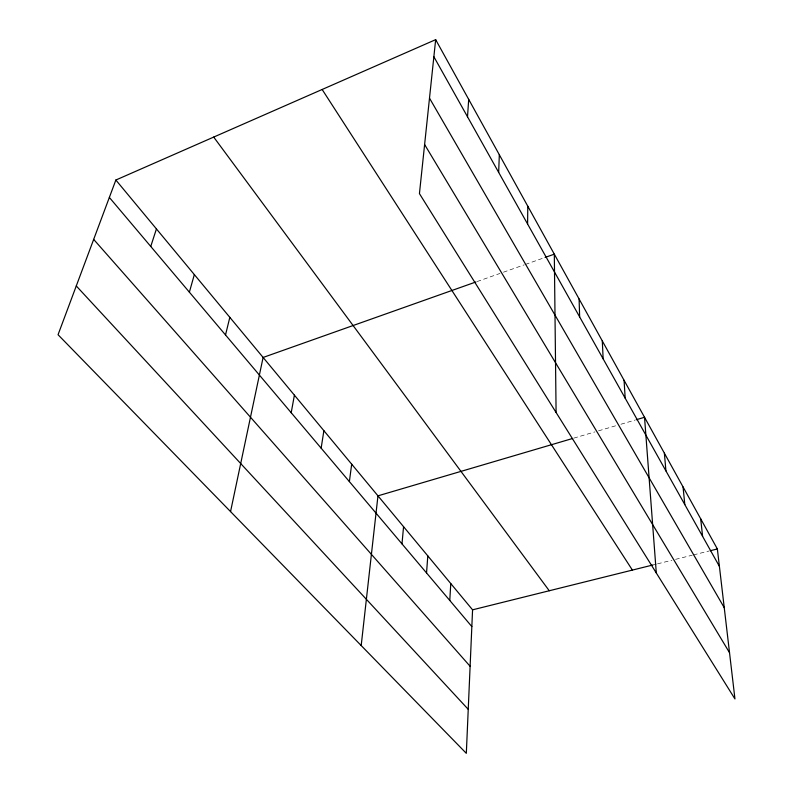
<?xml version="1.0" encoding="UTF-8"?>
<svg xmlns="http://www.w3.org/2000/svg" width="793" height="793" viewBox="0 0 793 793"><rect width="100%" height="100%" fill="white"/><g stroke="black" fill="none" stroke-linecap="round" stroke-linejoin="round"><path stroke-width="0.59" stroke-dasharray="3.96 2.97" d="M477.079 281.565L499.977 273.436M503.426 272.217L524.242 264.832M525.402 264.426L543.909 257.864M573.795 438.132L594.968 431.888M598.497 430.847L616.201 425.633M620.929 424.245L635.094 420.072M652.758 565.022L656.356 564.13M657.546 563.833L671.929 560.255M675.517 559.362L692.259 555.199M693.449 554.902L708.992 551.036"/><path stroke-width="1.19" d="M527.593 224.003L527.791 206.21M498.668 172.388L499.322 154.744M115.857 180.031L472.569 609.827L466.324 753.35L58.048 334.725L115.857 180.031L435.664 39.65L717.358 548.954L734.952 698.95L419.438 193.621L435.664 39.65M449.78 600.46L450.771 583.569M467.513 116.789L468.703 99.373M426.535 572.933L427.804 555.893M401.982 543.869L403.568 526.701M361.192 645.552L377.964 495.843L572.625 438.479M349.376 481.589L351.686 464.183M321.145 448.164L323.881 430.678M291.2 412.727L294.401 395.162M230.545 511.604L263.107 357.455L475.939 281.961M225.519 334.963L229.821 317.339M189.378 292.181L194.335 274.586M150.749 246.445L156.429 228.919M545.059 257.447L554.317 254.166L556.091 412.489M636.273 419.725L644.531 417.287L656.297 572.972M472.569 609.827L652.758 565.022M710.191 550.739L717.358 548.954M76.277 285.946L468.237 709.329M93.673 239.397L470.11 666.279M109.355 197.437L471.835 626.569M213.704 137.08L549.262 590.755M322.146 89.48L632.388 570.088M424.612 144.534L729.53 652.708M429.499 98.154L724.247 607.686M433.87 56.739L719.4 566.341M700.695 518.83L702.598 536.346M683.06 486.952L684.805 504.596M664.375 453.16L665.932 470.913M624.071 380.283L625.181 398.185M602.293 340.921L603.146 358.862M579.098 298.971L579.643 316.913"/></g></svg>
